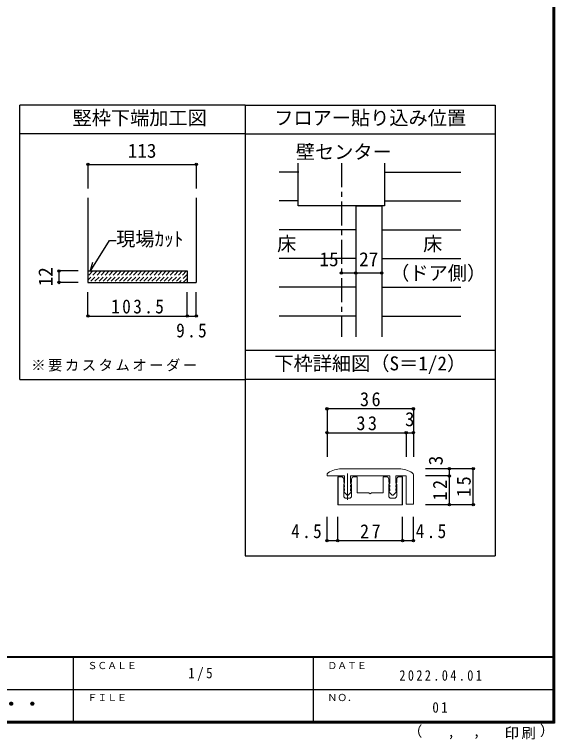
# Model space of a CAD drawing. Units: millimetres at full size, sheet at 1:5, with parts at other scales. Extents: x -973 to 977, y -718 to 696.
# Drawn here: x 414 to 977, y -718 to 38 of the extents above; entities that cross this region are included whole.
import ezdxf
from ezdxf.enums import TextEntityAlignment as Align

# ---------------------------------------------------------------- set-up
doc = ezdxf.new("R2010")
doc.units = ezdxf.units.MM
doc.header["$LTSCALE"] = 5
doc.header["$PDMODE"] = 32
doc.header["$PDSIZE"] = 2.5
doc.linetypes.add('CHAIN1', pattern=[8, 5, -1, 1, -1])
doc.linetypes.add('DASHED1', pattern=[1.8, 1.2, -0.6])
for name, color, linetype in [('0-1_通り芯', 4, 'CHAIN1'), ('0-3_仕上げ', 7, 'Continuous'), ('0-4_枠', 3, 'Continuous'), ('0-A_文字', 3, 'Continuous'), ('0-B_寸法', 7, 'Continuous'), ('1-B_寸法', 7, 'Continuous'), ('F-1_枠', 6, 'Continuous'), ('F-A_文字', 7, 'Continuous')]:
    doc.layers.add(name, color=color, linetype=linetype)
doc.layers.add('1-7_金物', color=7, linetype='Continuous', lineweight=18)
doc.styles.add('ＭＳ ゴシック', font='')
doc.styles.get('ＭＳ ゴシック').set_extended_font_data('MS Gothic')

msp = doc.modelspace()

# ---------------------------------------------------------------- linework, layer by layer
at = {"layer": '0-1_通り芯'}
msp.add_line((754.583, -116.931), (754.583, -298.154), dxfattribs=at)
at = {"layer": '0-3_仕上げ'}
for p, q in [((709.583, -161.372), (709.583, -116.931)), ((799.583, -116.931), (799.583, -161.372)), ((799.583, -161.372), (709.583, -161.372))]:
    msp.add_line(p, q, dxfattribs=at)
at = {"layer": '0-3_仕上げ', "color": 4}
for p, q in [((710.083, -126.372), (689.708, -126.372)), ((799.583, -126.372), (879.083, -126.372)), ((709.583, -156.372), (689.708, -156.372)), ((799.583, -156.372), (879.083, -156.372)), ((769.583, -186.372), (689.708, -186.372)), ((796.583, -186.372), (879.083, -186.372)), ((769.583, -216.372), (689.708, -216.372)), ((796.583, -216.372), (879.083, -216.372)), ((769.583, -246.372), (689.708, -246.372)), ((796.583, -246.372), (879.083, -246.372)), ((769.583, -276.372), (689.708, -276.372)), ((796.583, -276.372), (879.083, -276.372))]:
    msp.add_line(p, q, dxfattribs=at)
at = {"layer": '0-4_枠'}
for p, q in [((654.367, -56.5), (419.367, -56.5)), ((419.367, -342.448), (419.367, -56.5)), ((654.367, -56.5), (654.367, -342.448)), ((654.367, -86.5), (419.367, -86.5)), ((603.367, -153.266), (603.367, -241.372)), ((490.367, -229.372), (593.867, -229.372)), ((593.867, -229.372), (593.867, -241.372)), ((419.367, -342.448), (654.367, -342.448))]:
    msp.add_line(p, q, dxfattribs=at)
at = {"layer": '0-4_枠', "color": 4}
for p, q in [((490.367, -118.266), (490.367, -143.266)), ((480.367, -229.372), (460.367, -229.372)), ((460.367, -241.372), (460.367, -229.372)), ((480.367, -241.372), (460.367, -241.372)), ((490.367, -276.372), (490.367, -251.372)), ((593.867, -276.372), (593.867, -251.372)), ((603.367, -276.372), (603.367, -251.372)), ((490.367, -276.372), (593.867, -276.372)), ((593.867, -276.372), (603.367, -276.372))]:
    msp.add_line(p, q, dxfattribs=at)
at = {"layer": '0-4_枠', "color": 7}
for p, q in [((769.583, -161.372), (769.583, -298.154)), ((769.583, -161.372), (796.583, -161.372)), ((796.583, -161.372), (796.583, -298.154)), ((492.878, -229.872), (495.467, -220.213))]:
    msp.add_line(p, q, dxfattribs=at)
at = {"layer": '0-4_枠', "color": 4, "linetype": 'DASHED1'}
for p, q in [((499.859, -229.372), (490.367, -238.863)), ((491.374, -229.372), (490.367, -230.378)), ((495.616, -229.372), (490.367, -234.621)), ((504.101, -229.372), (492.101, -241.372)), ((508.344, -229.372), (496.344, -241.372)), ((512.587, -229.372), (500.587, -241.372)), ((516.829, -229.372), (504.829, -241.372)), ((521.072, -229.372), (509.072, -241.372)), ((525.315, -229.372), (513.315, -241.372)), ((529.557, -229.372), (517.557, -241.372)), ((533.8, -229.372), (521.8, -241.372)), ((538.043, -229.372), (526.043, -241.372)), ((542.285, -229.372), (530.285, -241.372)), ((546.528, -229.372), (534.528, -241.372)), ((550.771, -229.372), (538.771, -241.372)), ((555.013, -229.372), (543.013, -241.372)), ((559.256, -229.372), (547.256, -241.372)), ((563.498, -229.372), (551.498, -241.372)), ((567.741, -229.372), (555.741, -241.372)), ((571.984, -229.372), (559.984, -241.372)), ((576.226, -229.372), (564.226, -241.372)), ((580.469, -229.372), (568.469, -241.372)), ((584.712, -229.372), (572.712, -241.372)), ((588.954, -229.372), (576.954, -241.372)), ((593.197, -229.372), (581.197, -241.372)), ((593.867, -232.944), (585.44, -241.372)), ((593.867, -237.187), (589.682, -241.372))]:
    msp.add_line(p, q, dxfattribs=at)
at = {"layer": '0-4_枠', "color": 4}
msp.add_lwpolyline([(490.367, -118.266), (603.367, -118.266), (603.367, -143.266)], dxfattribs=at)
at = {"layer": '0-4_枠'}
msp.add_lwpolyline([(490.367, -153.266), (490.367, -241.372), (603.367, -241.372)], dxfattribs=at)
at = {"layer": '0-4_枠', "color": 7}
msp.add_lwpolyline([(492.878, -229.872), (512.884, -197.693), (519.848, -197.693)], dxfattribs=at)
for p in [(490.367, -118.266), (603.367, -118.266), (460.367, -229.372), (460.367, -241.372), (490.367, -276.372), (593.867, -276.372), (603.367, -276.372)]:
    msp.add_point(p, dxfattribs=at)
at = {"layer": '0-A_文字'}
for p, q in [((654.367, -56.5), (914.742, -56.5)), ((654.367, -56.5), (654.367, -312.448)), ((914.742, -56.5), (914.742, -526.5)), ((654.367, -86.5), (914.742, -86.5)), ((914.742, -312.448), (654.367, -312.448)), ((914.742, -342.448), (654.367, -342.448)), ((654.367, -342.448), (654.367, -526.5)), ((654.367, -526.5), (914.742, -526.5))]:
    msp.add_line(p, q, dxfattribs=at)
at = {"layer": '0-B_寸法', "color": 4}
msp.add_line((754.583, -231.372), (796.583, -231.372), dxfattribs=at)
at = {"layer": '0-B_寸法'}
for p in [(754.583, -231.372), (769.583, -231.372), (796.583, -231.372)]:
    msp.add_point(p, dxfattribs=at)
at = {"layer": '1-7_金物'}
for p, q in [((754.555, -435.584), (814.555, -435.584)), ((739.555, -441.875), (739.555, -443.084)), ((739.555, -443.084), (757.93, -443.084)), ((750.805, -473.084), (750.805, -443.834)), ((754.43, -443.834), (750.805, -443.834)), ((751.055, -473.084), (751.055, -443.834)), ((757.93, -443.084), (757.93, -450.584)), ((764.18, -443.084), (804.93, -443.084)), ((764.18, -443.084), (764.18, -450.584)), ((767.68, -443.834), (771.055, -443.834)), ((771.055, -443.834), (771.055, -460.584)), ((798.055, -443.834), (798.055, -460.584)), ((801.43, -443.834), (798.055, -443.834)), ((804.93, -443.084), (804.93, -450.584)), ((811.18, -443.084), (822.055, -443.084)), ((811.18, -443.084), (811.18, -450.584)), ((814.68, -443.834), (818.305, -443.834)), ((818.055, -443.834), (818.055, -473.084)), ((818.305, -443.834), (818.305, -473.084)), ((822.055, -443.084), (822.055, -472.334)), ((829.555, -441.875), (829.555, -472.334)), ((756.93, -449.459), (756.93, -446.334)), ((756.93, -449.459), (757.448, -450.323)), ((756.93, -451.959), (757.448, -451.094)), ((756.93, -463.834), (756.93, -451.959)), ((757.412, -451.448), (757.93, -450.584)), ((757.412, -452.219), (757.93, -453.084)), ((757.93, -453.084), (757.93, -454.334)), ((764.698, -451.448), (764.18, -450.584)), ((764.698, -452.219), (764.18, -453.084)), ((764.18, -453.084), (764.18, -454.334)), ((765.18, -449.459), (764.662, -450.323)), ((765.18, -451.959), (764.662, -451.094)), ((765.18, -449.459), (765.18, -446.334)), ((765.18, -463.834), (765.18, -451.959)), ((803.93, -449.459), (803.93, -446.334)), ((803.93, -449.459), (804.448, -450.323)), ((803.93, -451.959), (804.448, -451.094)), ((803.93, -463.834), (803.93, -451.959)), ((804.412, -451.448), (804.93, -450.584)), ((804.412, -452.219), (804.93, -453.084)), ((804.93, -453.084), (804.93, -454.334)), ((811.698, -451.448), (811.18, -450.584)), ((811.698, -452.219), (811.18, -453.084)), ((811.18, -453.084), (811.18, -454.334)), ((812.18, -449.459), (811.662, -450.323)), ((812.18, -451.959), (811.662, -451.094)), ((812.18, -449.459), (812.18, -446.334)), ((812.18, -463.834), (812.18, -451.959)), ((757.412, -455.198), (757.93, -454.334)), ((757.412, -455.969), (757.93, -456.834)), ((757.412, -458.948), (757.93, -458.084)), ((760.138, -462.684), (757.505, -459.844)), ((757.93, -456.834), (757.93, -458.084)), ((764.605, -459.844), (761.972, -462.684)), ((764.698, -455.198), (764.18, -454.334)), ((764.698, -455.969), (764.18, -456.834)), ((764.18, -456.834), (764.18, -458.084)), ((764.698, -458.948), (764.18, -458.084)), ((783.305, -460.584), (771.055, -460.584)), ((784.555, -461.834), (783.305, -460.584)), ((784.555, -461.834), (785.805, -460.584)), ((798.055, -460.584), (785.805, -460.584)), ((804.412, -455.198), (804.93, -454.334)), ((804.412, -455.969), (804.93, -456.834)), ((804.412, -458.948), (804.93, -458.084)), ((807.138, -462.684), (804.505, -459.844)), ((804.93, -456.834), (804.93, -458.084)), ((811.605, -459.844), (808.972, -462.684)), ((811.698, -455.198), (811.18, -454.334)), ((811.698, -455.969), (811.18, -456.834)), ((811.18, -456.834), (811.18, -458.084)), ((811.698, -458.948), (811.18, -458.084)), ((762.68, -466.334), (759.43, -466.334)), ((806.43, -466.334), (809.68, -466.334)), ((818.305, -473.084), (750.805, -473.084)), ((822.055, -472.334), (829.555, -472.334))]:
    msp.add_line(p, q, dxfattribs=at)
at = {"layer": '1-7_金物', "color": 4}
msp.add_line((761.055, -440.584), (761.055, -467.937), dxfattribs=at)
at = {"layer": '1-7_金物'}
for centre, radius, start, end in [((754.555, -460.584), 25, 90, 123.74899), ((814.555, -460.584), 25, 56.25101, 90), ((742.055, -441.875), 2.5, 123.74899, 180), ((754.43, -446.334), 2.5, 0, 90), ((767.68, -446.334), 2.5, 90, 180), ((801.43, -446.334), 2.5, 0, 90), ((814.68, -446.334), 2.5, 90, 180), ((827.055, -441.875), 2.5, 0, 56.25101), ((758.055, -451.834), 0.75, 149.05366, 210.94634), ((756.805, -450.709), 0.75, 329.05368, 30.94635), ((765.305, -450.709), 0.75, 149.05365, 210.94632), ((764.055, -451.834), 0.75, 329.05366, 30.94634), ((805.055, -451.834), 0.75, 149.05366, 210.94634), ((803.805, -450.709), 0.75, 329.05368, 30.94635), ((812.305, -450.709), 0.75, 149.05365, 210.94632), ((811.055, -451.834), 0.75, 329.05366, 30.94634), ((758.055, -455.584), 0.75, 149.05366, 210.94634), ((758.055, -459.334), 0.75, 149.05366, 222.83826), ((764.055, -459.334), 0.75, 317.16174, 30.94634), ((764.055, -455.584), 0.75, 329.05366, 30.94634), ((805.055, -455.584), 0.75, 149.05366, 210.94634), ((805.055, -459.334), 0.75, 149.05366, 222.83826), ((811.055, -459.334), 0.75, 317.16174, 30.94634), ((811.055, -455.584), 0.75, 329.05366, 30.94634), ((759.43, -463.834), 2.5, 180, 270), ((761.055, -461.834), 1.25, 222.83826, 317.16174), ((762.68, -463.834), 2.5, 270, 0), ((806.43, -463.834), 2.5, 180, 270), ((808.055, -461.834), 1.25, 222.83826, 317.16174), ((809.68, -463.834), 2.5, 270, 0)]:
    msp.add_arc(centre, radius, start, end, dxfattribs=at)
at = {"layer": '1-B_寸法', "color": 4}
for p, q in [((739.555, -373.084), (739.555, -423.084)), ((829.555, -373.084), (739.555, -373.084)), ((829.555, -373.084), (829.555, -423.084)), ((739.555, -398.084), (822.055, -398.084)), ((822.055, -398.084), (822.055, -423.084)), ((822.055, -398.084), (829.555, -398.084)), ((892.055, -435.584), (842.055, -435.584)), ((867.055, -443.084), (867.055, -435.584)), ((892.055, -473.084), (892.055, -435.584)), ((867.055, -443.084), (842.055, -443.084)), ((867.055, -473.084), (867.055, -443.084)), ((892.055, -473.084), (842.055, -473.084)), ((739.555, -510.584), (739.555, -485.584)), ((750.805, -510.584), (750.805, -485.584)), ((818.305, -510.584), (818.305, -485.584)), ((829.555, -510.584), (829.555, -485.584)), ((750.805, -510.584), (739.555, -510.584)), ((818.305, -510.584), (750.805, -510.584)), ((829.555, -510.584), (818.305, -510.584))]:
    msp.add_line(p, q, dxfattribs=at)
at = {"layer": '1-B_寸法'}
for p in [(739.555, -373.084), (829.555, -373.084), (739.555, -398.084), (822.055, -398.084), (829.555, -398.084), (867.055, -435.584), (892.055, -435.584), (867.055, -443.084), (867.055, -473.084), (892.055, -473.084), (739.555, -510.584), (750.805, -510.584), (818.305, -510.584), (829.555, -510.584)]:
    msp.add_point(p, dxfattribs=at)
at = {"layer": 'F-1_枠'}
for p, q in [((974.986, 695.833), (974.986, -700.833)), ((975.82, 695.833), (975.82, -700.833)), ((976.653, 695.833), (976.653, -700.833)), ((976.653, -631.667), (-973.347, -631.667)), ((976.653, -632.5), (-973.347, -632.5)), ((474.986, -632.5), (474.986, -699.167)), ((724.986, -632.5), (724.986, -699.167)), ((1.653, -665.833), (974.986, -665.834)), ((976.653, -699.167), (-973.347, -699.167)), ((976.653, -700), (-973.347, -700)), ((976.653, -700.833), (-973.347, -700.833))]:
    msp.add_line(p, q, dxfattribs=at)

# ---------------------------------------------------------------- texts
at = {"layer": '0-4_枠', "color": 7, "style": 'ＭＳ ゴシック'}
for s, p in [('竪枠下端加工図', (474.367, -81.5)), ('113', (531.867, -115.766)), ('現場ｶｯﾄ', (519.848, -207.693))]:
    msp.add_text(s, height=14.66, dxfattribs=at).set_placement(p, align=Align.BOTTOM_LEFT)
msp.add_text('12', height=14.66, rotation=90, dxfattribs=at).set_placement((457.867, -245.372), align=Align.BOTTOM_LEFT)
at = {"layer": '0-4_枠', "color": 7, "attachment_point": 7, "style": 'ＭＳ ゴシック'}
for s, insert, char_height in [('\\T1.28;\\W0.9;103.5', (514.617, -273.872), 14.66), ('\\T1.27;\\W0.9;9.5', (582.367, -298.872), 14.66), ('\\T1.17;※要カスタムオーダー', (431.254, -334.287), 11)]:
    msp.add_mtext(s, dxfattribs=dict(at, insert=insert, char_height=char_height))
at = {"layer": '0-A_文字', "color": 7, "style": 'ＭＳ ゴシック'}
for s, p in [('フロアー貼り込み位置', (684.555, -81.5)), ('壁センター', (707.083, -116.931)), ('床', (687.577, -212.859)), ('床', (839.767, -212.859)), ('（ドア側）', (805.437, -243.234)), ('下枠詳細図（S＝1/2）', (684.719, -337.448))]:
    msp.add_text(s, height=14.66, dxfattribs=at).set_placement(p, align=Align.BOTTOM_LEFT)
at = {"layer": '0-B_寸法', "style": 'ＭＳ ゴシック'}
for s, p in [('15', (731.717, -228.872)), ('27', (773.083, -228.872))]:
    msp.add_text(s, height=14.66, dxfattribs=at).set_placement(p, align=Align.BOTTOM_LEFT)
at = {"layer": '1-B_寸法', "style": 'ＭＳ ゴシック'}
msp.add_text('3', height=14.66, dxfattribs=at).set_placement((820.805, -395.584), align=Align.BOTTOM_LEFT)
msp.add_text('3', height=14.66, rotation=90, dxfattribs=at).set_placement((864.555, -431.951), align=Align.BOTTOM_LEFT)
at = {"layer": '1-B_寸法', "char_height": 14.66, "attachment_point": 7, "style": 'ＭＳ ゴシック'}
for s, insert in [('\\T1.27;\\W0.95;36', (773.93, -370.584)), ('\\T1.27;\\W0.95;33', (770.18, -395.584)), ('\\T1.27;\\W0.9;4.5', (702.233, -508.084)), ('\\T1.27;\\W0.95;27', (773.93, -508.084)), ('\\T1.27;\\W0.9;4.5', (832.037, -508.084))]:
    msp.add_mtext(s, dxfattribs=dict(at, insert=insert))
at = {"layer": '1-B_寸法', "char_height": 14.66, "attachment_point": 7, "rotation": 90, "style": 'ＭＳ ゴシック'}
for s, insert in [('\\T1.27;\\W0.95;15', (889.555, -464.959)), ('\\T1.27;\\W0.95;12', (864.555, -468.709))]:
    msp.add_mtext(s, dxfattribs=dict(at, insert=insert))
at = {"layer": 'F-A_文字', "style": 'ＭＳ ゴシック'}
for s, height, p in [('ＳＣＡＬＥ', 7.331, (489.986, -646.667)), ('ＤＡＴＥ', 7.331, (739.986, -646.667)), ('ＦＩＬＥ', 7.331, (489.986, -680)), ('ＮＯ．', 7.331, (739.986, -680.001)), ('（', 11, (823.992, -718.052)), ('）', 11, (961.387, -717.355)), (',', 11, (865.199, -718.052)), (',', 11, (891.686, -717.588))]:
    msp.add_text(s, height=height, dxfattribs=at).set_placement(p, align=Align.BOTTOM_LEFT)
at = {"layer": 'F-A_文字', "style": 'ＭＳ ゴシック', "width": 1.1}
msp.add_text('ウッドワン・・・', height=14.66, dxfattribs=at).set_placement((267.486, -692.5), align=Align.BOTTOM_LEFT)
at = {"layer": 'F-A_文字', "char_height": 11, "attachment_point": 7, "style": 'ＭＳ ゴシック'}
for s, insert in [('\\T1.38;\\W0.9;1/5', (594.986, -656.667)), ('\\T1.39;\\W0.85;2022.04.01', (814.986, -656.667)), ('\\T1.36;\\W0.9;01', (849.361, -690.001)), ('\\T1.17;印刷', (924.678, -717.82))]:
    msp.add_mtext(s, dxfattribs=dict(at, insert=insert))

doc.saveas('drawing.dxf')
